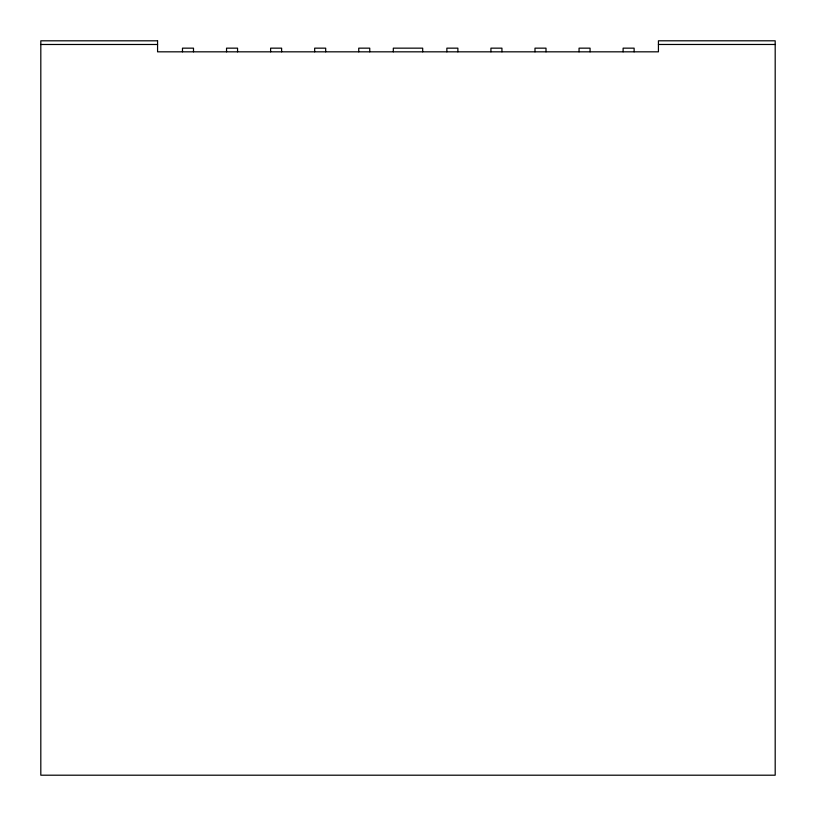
<?xml version="1.0" encoding="UTF-8"?>
<svg xmlns="http://www.w3.org/2000/svg" width="816" height="816" viewBox="0 0 816 816"><rect width="100%" height="100%" fill="white"/><g stroke="black" fill="none" stroke-linecap="round" stroke-linejoin="round"><path stroke-width="1.22" d="M623.108 51.826L623.108 48.154L634.124 48.154L634.124 51.826M40.81 44.482L157.57 44.482M658.43 44.472L775.19 44.472M590.07 51.826L590.07 48.154L579.054 48.154L579.054 51.826M546.006 51.826L546.006 48.154L534.99 48.154L534.99 51.826M501.942 51.826L501.942 48.154L490.926 48.154L490.926 51.826M457.878 51.826L457.878 48.154L446.862 48.154L446.862 51.826M422.688 51.826L422.688 48.154L393.312 48.154L393.312 51.826M369.75 51.826L369.75 48.154L358.734 48.154L358.734 51.826M325.686 51.826L325.686 48.154L314.67 48.154L314.67 51.826M281.622 51.826L281.622 48.154L270.606 48.154L270.606 51.826M237.558 51.826L237.558 48.154L226.542 48.154L226.542 51.826M193.494 51.826L193.494 48.154L182.478 48.154L182.478 51.826M157.57 40.81L40.81 40.81L40.81 775.2L775.19 775.2L775.19 40.8L658.43 40.8L658.43 51.826L157.57 51.826L157.57 40.81"/></g></svg>
